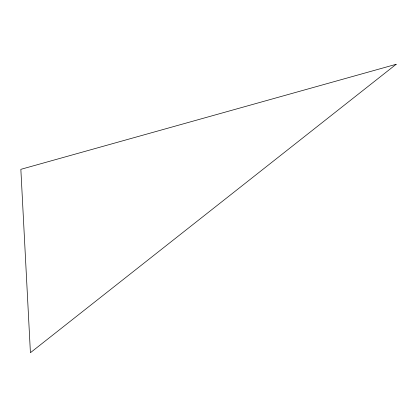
<?xml version="1.0" encoding="UTF-8"?>
<svg xmlns="http://www.w3.org/2000/svg" width="417" height="417" viewBox="0 0 417 417"><rect width="100%" height="100%" fill="white"/><g stroke="black" fill="none" stroke-linecap="round" stroke-linejoin="round"><path stroke-width="0.63" d="M396.15 64.296L30.415 352.704L20.85 169.333L396.15 64.296"/></g></svg>
